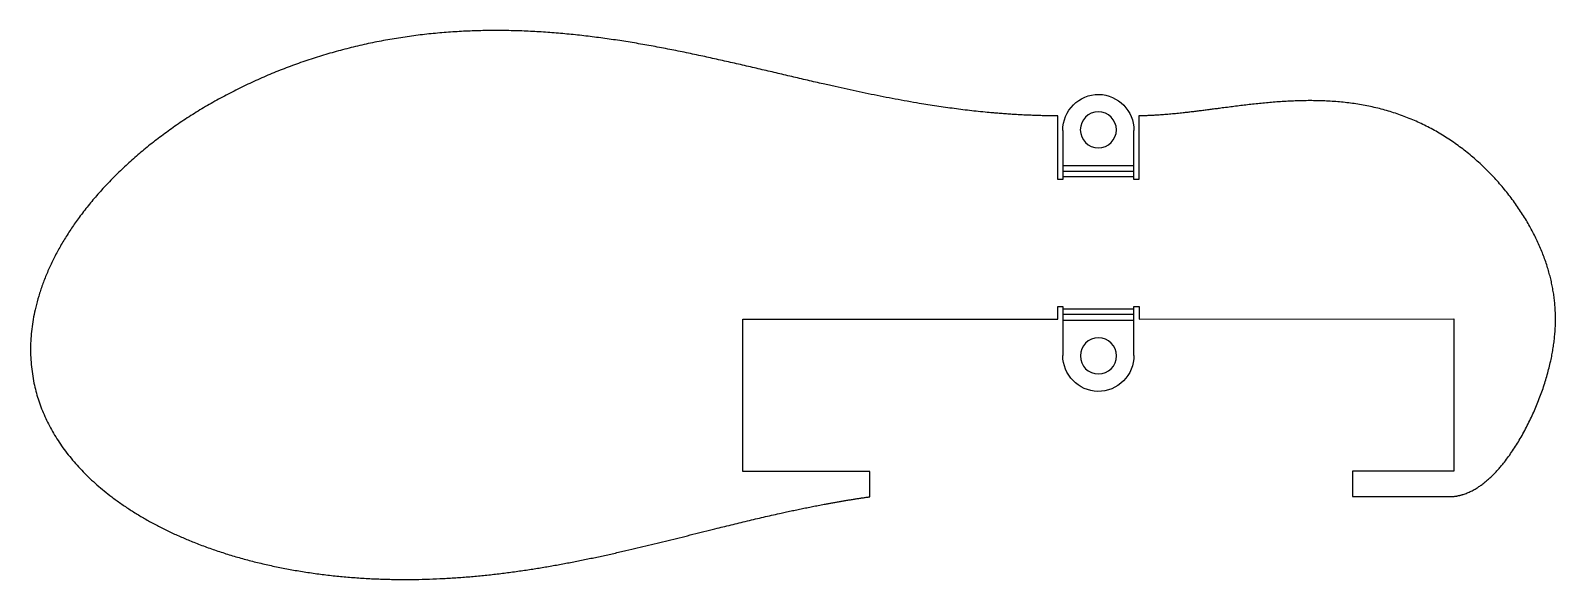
# Model space of a CAD drawing. Header units: centimetres. Extents: x -14 to 16, y -5.1 to 5.7.
import ezdxf

# ---------------------------------------------------------------- set-up
doc = ezdxf.new("R2010")
doc.units = ezdxf.units.CM

msp = doc.modelspace()

# ---------------------------------------------------------------- linework, layer by layer
at = {"layer": 'BEND'}
for p, q in [((6.3, 2.914), (7.7, 2.914)), ((7.701, 0.087), (6.3, 0.087))]:
    msp.add_line(p, q, dxfattribs=at)
at = {"layer": 'BEND_EXTENT'}
for p, q in [((6.3, 3.027), (7.7, 3.027)), ((7.7, 2.801), (6.3, 2.801)), ((6.3, 0.2), (7.701, 0.2)), ((7.701, -0.026), (6.3, -0.026))]:
    msp.add_line(p, q, dxfattribs=at)
at = {"layer": 'INTERIOR_PROFILES', "extrusion": (0, 0, -1)}
for centre in [(-7, 3.727), (-7.001, -0.726)]:
    msp.add_circle(centre, 0.355, dxfattribs=at)
at = {"layer": 'OUTER_PROFILES'}
for p, q in [((6.2, 2.751), (6.2, 4.002)), ((7.8, 4.002), (7.8, 2.751)), ((6.3, 3.717), (6.3, 2.751)), ((7.7, 2.751), (7.7, 3.717)), ((6.3, 2.751), (6.2, 2.751)), ((7.8, 2.751), (7.7, 2.751)), ((0.001, -3), (0, 0)), ((0, 0), (6.2, 0)), ((6.2, 0), (6.2, 0.25)), ((6.2, 0.25), (6.3, 0.25)), ((6.3, 0.25), (6.3, -0.716)), ((7.701, -0.716), (7.701, 0.25)), ((7.701, 0.25), (7.801, 0.25)), ((7.801, 0.25), (7.801, 0)), ((7.801, 0), (14.001, 0.002)), ((14.001, 0.002), (14.001, -2.998)), ((2.501, -3), (0.001, -3)), ((2.501, -3.5), (2.501, -3)), ((14.001, -2.998), (12.001, -2.998)), ((12.001, -2.998), (12.001, -3.498)), ((12.001, -3.498), (13.901, -3.498))]:
    msp.add_line(p, q, dxfattribs=at)
at = {"layer": 'OUTER_PROFILES', "extrusion": (0, 0, -1)}
for centre, start, end in [((-7.01, 3.717), -0.0062, 89.9938), ((-6.99, 3.717), 91.5817, 179.9938), ((-7.01, -0.716), 271.5817, 359.9938), ((-6.991, -0.716), 179.9938, 269.9938)]:
    msp.add_arc(centre, 0.71, start, end, dxfattribs=at)
at = {"layer": 'OUTER_PROFILES'}
for points, knots in [([(6.2, 4.002), (5.775, 4.004), (4.905, 4.039), (3.59, 4.187), (1.824, 4.552), (-0.429, 5.126), (-2.771, 5.613), (-5.18, 5.797), (-7.607, 5.512), (-9.93, 4.692), (-11.945, 3.4), (-13.426, 1.781), (-14.176, 0.026), (-14.071, -1.665), (-13.126, -3.124), (-11.51, -4.234), (-9.461, -4.933), (-7.237, -5.21), (-5.047, -5.113), (-2.987, -4.75), (-1.068, -4.264), (0.384, -3.889), (1.449, -3.666), (2.152, -3.55), (2.501, -3.5)], [-0.9977534, -0.9977534, -0.9977534, -0.9977534, -0.9977534, -0.9977534, -0.95, -0.9, -0.85, -0.8, -0.75, -0.7, -0.65, -0.6, -0.55, -0.5, -0.45, -0.4, -0.35, -0.3, -0.25, -0.2, -0.15, -0.1, -0.05, 0, 0, 0, 0, 0, 0]), ([(13.901, -3.498), (14.04, -3.499), (14.315, -3.446), (14.716, -3.208), (15.216, -2.615), (15.716, -1.62), (16.015, -0.58), (16.049, 0.357), (15.815, 1.282), (15.331, 2.197), (14.629, 3.038), (13.753, 3.716), (12.751, 4.155), (11.677, 4.335), (10.586, 4.31), (9.554, 4.177), (8.791, 4.067), (8.268, 4.018), (7.946, 4.005), (7.8, 4.002)], [0, 0, 0, 0, 0, 0, 0.0666667, 0.1333333, 0.2, 0.2666667, 0.3333333, 0.4, 0.4666667, 0.5333333, 0.6, 0.6666667, 0.7333333, 0.8, 0.8666667, 0.9333333, 0.9919063, 0.9919063, 0.9919063, 0.9919063, 0.9919063, 0.9919063])]:
    msp.add_open_spline(points, degree=5, knots=knots, dxfattribs=at)

doc.saveas('drawing.dxf')
